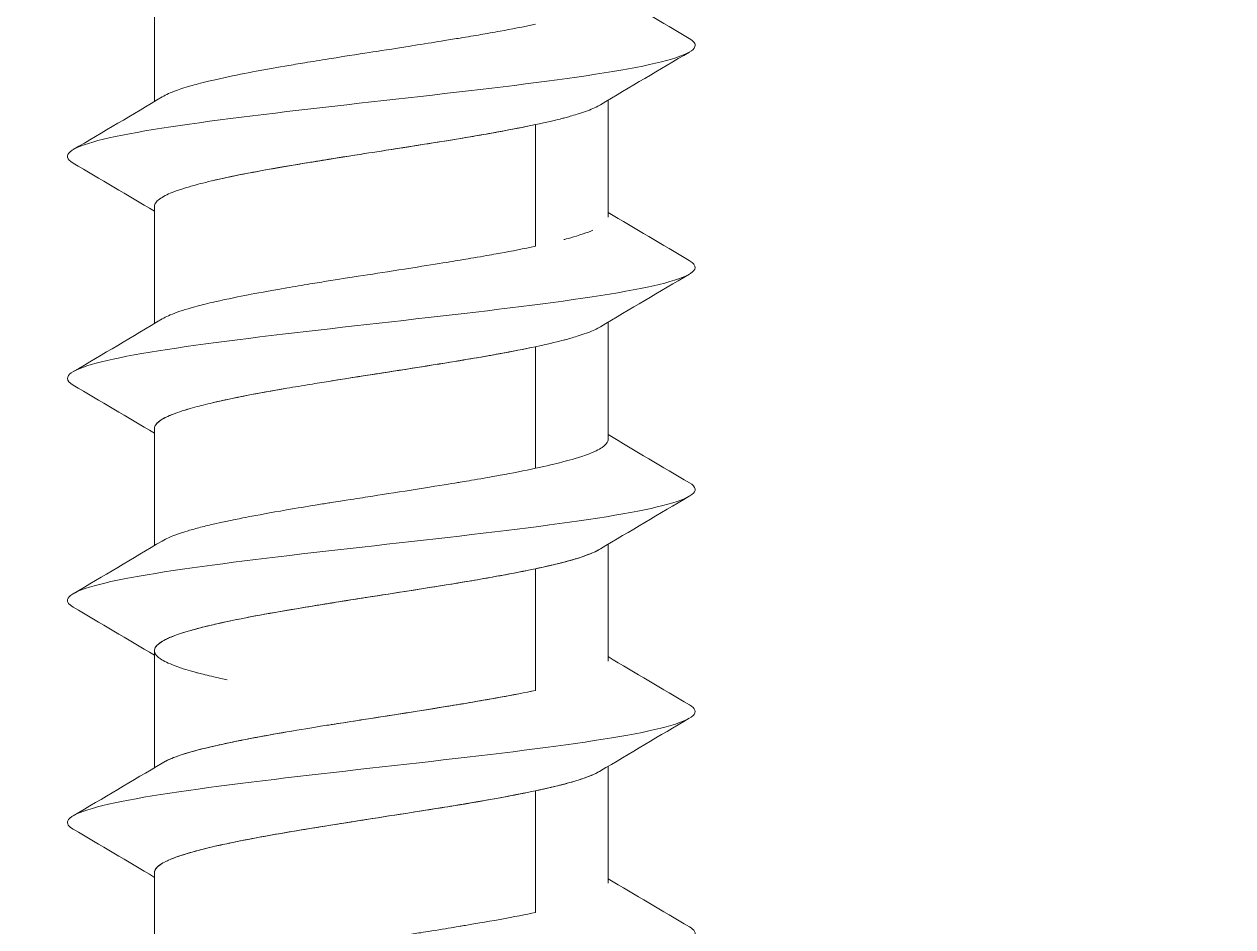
# Model space of a CAD drawing. Header units: inches. Extents: x 10 to 190, y 5 to 37.
# Drawn here: x 56.353 to 56.958, y 22.433 to 22.884 of the extents above; entities that cross this region are included whole.
import ezdxf

# ---------------------------------------------------------------- set-up
doc = ezdxf.new("R2010")
doc.units = ezdxf.units.IN
doc.header["$MEASUREMENT"] = 0

msp = doc.modelspace()

# ---------------------------------------------------------------- linework, layer by layer
at = {"color": 0, "linetype": 'Continuous', "lineweight": 0, "extrusion": (-1, 6.12323e-17, 0)}
for p, q in [((56.41841, 22.84582), (56.41841, 22.9043)), ((56.45473, 22.85805), (56.45473, 22.85805)), ((56.45473, 22.85805), (56.45473, 22.85805)), ((56.64541, 22.78803), (56.64541, 22.84651)), ((56.6091, 22.77348), (56.6091, 22.83428)), ((56.6091, 22.83428), (56.6091, 22.77348)), ((56.41841, 22.73482), (56.41841, 22.7933)), ((56.45473, 22.74705), (56.45473, 22.74705)), ((56.45473, 22.74705), (56.45473, 22.74705)), ((56.64541, 22.67703), (56.64541, 22.73551)), ((56.6091, 22.66247), (56.6091, 22.72328)), ((56.6091, 22.72328), (56.6091, 22.66247)), ((56.41841, 22.62382), (56.41841, 22.6823)), ((56.64541, 22.56603), (56.64541, 22.62451)), ((56.6091, 22.55147), (56.6091, 22.61228)), ((56.6091, 22.61228), (56.6091, 22.55147)), ((56.41841, 22.51283), (56.41841, 22.5713)), ((56.45473, 22.52506), (56.45473, 22.52506)), ((56.45473, 22.52506), (56.45473, 22.52506)), ((56.64541, 22.45503), (56.64541, 22.51351)), ((56.6091, 22.44047), (56.6091, 22.50129)), ((56.6091, 22.50129), (56.6091, 22.44047)), ((56.41841, 22.40107), (56.41841, 22.46031))]:
    msp.add_line(p, q, dxfattribs=at)
msp.add_circle((60.22425, 27.66838), 6.76088)
at = {"color": 0, "linetype": 'Continuous', "lineweight": 0}
for points in [[(56.64541, 22.90132), (56.65891, 22.89326), (56.67245, 22.88527), (56.686, 22.8773)], [(56.68604, 22.87055), (56.67118, 22.86181), (56.65634, 22.85304), (56.64154, 22.8442)], [(56.37782, 22.82179), (56.39268, 22.83053), (56.40752, 22.8393), (56.42231, 22.84815)], [(56.42231, 22.84815), (56.42231, 22.84815), (56.42231, 22.84815), (56.42231, 22.84815)], [(56.41841, 22.79101), (56.40491, 22.79907), (56.39136, 22.80707), (56.3778, 22.81505)], [(56.64541, 22.79032), (56.65892, 22.78226), (56.67246, 22.77426), (56.68601, 22.76629)], [(56.68603, 22.75955), (56.67117, 22.75081), (56.65633, 22.74204), (56.64153, 22.73319)], [(56.37781, 22.71079), (56.39267, 22.71953), (56.40751, 22.7283), (56.4223, 22.73714)], [(56.4223, 22.73714), (56.4223, 22.73714), (56.4223, 22.73714), (56.4223, 22.73714)], [(56.41841, 22.68001), (56.40491, 22.68807), (56.39137, 22.69607), (56.37781, 22.70405)], [(56.64541, 22.67932), (56.65892, 22.67126), (56.67247, 22.66326), (56.68603, 22.65529)], [(56.68601, 22.64854), (56.67116, 22.6398), (56.65632, 22.63104), (56.64152, 22.62219)], [(56.3778, 22.59979), (56.39266, 22.60853), (56.4075, 22.61729), (56.42229, 22.62614)], [(56.42229, 22.62614), (56.42229, 22.62614), (56.42229, 22.62614), (56.42229, 22.62614)], [(56.41841, 22.56901), (56.40491, 22.57707), (56.39137, 22.58507), (56.37782, 22.59304)], [(56.64541, 22.56833), (56.65893, 22.56026), (56.67247, 22.55226), (56.68604, 22.54429)], [(56.64541, 22.56603), (56.64541, 22.56603), (56.64541, 22.56603), (56.64541, 22.56603)], [(56.686, 22.53754), (56.67114, 22.5288), (56.6563, 22.52003), (56.64151, 22.51118)], [(56.37779, 22.48879), (56.39265, 22.49752), (56.40749, 22.50629), (56.42228, 22.51514)], [(56.41841, 22.45801), (56.40492, 22.46607), (56.39138, 22.47407), (56.37783, 22.48204)], [(56.64541, 22.45733), (56.65893, 22.44926), (56.67248, 22.44126), (56.68604, 22.43329)]]:
    msp.add_open_spline(points, degree=3, dxfattribs=at)
for points, knots in [([(56.42231, 22.84815), (56.42326, 22.84872), (56.42434, 22.84926), (56.42552, 22.84979), (56.42653, 22.85024), (56.42791, 22.85082), (56.42989, 22.85153), (56.43227, 22.85238), (56.4342, 22.85296), (56.43524, 22.85327), (56.43608, 22.85352), (56.43708, 22.85381), (56.43828, 22.85414), (56.4408, 22.85484), (56.44417, 22.8557), (56.44874, 22.85674), (56.45471, 22.8581), (56.46046, 22.85924), (56.46536, 22.86019), (56.46721, 22.86054), (56.47316, 22.86171), (56.4846, 22.86368), (56.48744, 22.86417), (56.49043, 22.86467), (56.4936, 22.8652), (56.49738, 22.86582), (56.5014, 22.86647), (56.50565, 22.86715), (56.51562, 22.86873), (56.52308, 22.86988), (56.52766, 22.87059), (56.53285, 22.8714), (56.54035, 22.87257), (56.54992, 22.87409), (56.55488, 22.87487), (56.55939, 22.8756), (56.56345, 22.87625), (56.56631, 22.87672), (56.56895, 22.87715), (56.57137, 22.87755), (56.57508, 22.87816), (56.57851, 22.87874), (56.58166, 22.87928), (56.58458, 22.87978), (56.58786, 22.88036), (56.59143, 22.88101), (56.59684, 22.88199), (56.60289, 22.88315), (56.6091, 22.88448)], [0.3443405, 0.3443405, 0.3443405, 0.3443405, 0.375, 0.375, 0.375, 0.40625, 0.40625, 0.40625, 0.4375, 0.4375, 0.4375, 0.4575375, 0.4575375, 0.4575375, 0.5, 0.5, 0.5, 0.5625, 0.5625, 0.5625, 0.625, 0.625, 0.625, 0.6534866, 0.6534866, 0.6534866, 0.6875, 0.6875, 0.6875, 0.75, 0.75, 0.75, 0.8125, 0.8125, 0.8125, 0.8491694, 0.8491694, 0.8491694, 0.875, 0.875, 0.875, 0.90625, 0.90625, 0.90625, 0.9375, 0.9375, 0.9375, 1, 1, 1, 1]), ([(56.3778, 22.81505), (56.37614, 22.81602), (56.37518, 22.817), (56.37414, 22.82166), (56.38388, 22.82534), (56.4209, 22.83271), (56.44809, 22.8364), (56.50975, 22.84377), (56.54407, 22.84746), (56.607, 22.85483), (56.63545, 22.85851), (56.67579, 22.86588), (56.68758, 22.86957), (56.68925, 22.8746), (56.68829, 22.87595), (56.686, 22.8773)], [0.25851394, 0.25851394, 0.25851394, 0.25851394, 0.25950767, 0.25950767, 0.26326651, 0.26326651, 0.26702535, 0.26702535, 0.2707842, 0.2707842, 0.27454304, 0.27454304, 0.27830189, 0.27830189, 0.2796758, 0.2796758, 0.2796758, 0.2796758]), ([(56.686, 22.8773), (56.68829, 22.87595), (56.68925, 22.8746), (56.68758, 22.86957), (56.67579, 22.86588), (56.63545, 22.85851), (56.607, 22.85483), (56.54407, 22.84746), (56.50975, 22.84377), (56.44809, 22.8364), (56.4209, 22.83271), (56.38388, 22.82534), (56.37414, 22.82166), (56.37518, 22.817), (56.37614, 22.81602), (56.3778, 22.81505)], [-0.2796758, -0.2796758, -0.2796758, -0.2796758, -0.27830189, -0.27830189, -0.27454304, -0.27454304, -0.2707842, -0.2707842, -0.26702535, -0.26702535, -0.26326651, -0.26326651, -0.25950767, -0.25950767, -0.25851394, -0.25851394, -0.25851394, -0.25851394]), ([(56.64154, 22.8442), (56.63983, 22.84317), (56.63763, 22.84218), (56.63507, 22.84122), (56.63397, 22.84081), (56.63235, 22.84023), (56.62993, 22.83948), (56.62737, 22.83868), (56.62522, 22.8381), (56.62381, 22.83772), (56.62314, 22.83754), (56.62232, 22.83733), (56.62134, 22.83708), (56.61865, 22.8364), (56.61475, 22.83547), (56.6091, 22.83428)], [0.8210069, 0.8210069, 0.8210069, 0.8210069, 0.875, 0.875, 0.875, 0.90625, 0.90625, 0.90625, 0.9375, 0.9375, 0.9375, 0.954172, 0.954172, 0.954172, 1, 1, 1, 1]), ([(56.6091, 22.83428), (56.60287, 22.83296), (56.59678, 22.83181), (56.59134, 22.83081), (56.58861, 22.83031), (56.58539, 22.82973), (56.58162, 22.82908), (56.57826, 22.82849), (56.57484, 22.82791), (56.57138, 22.82733), (56.56906, 22.82694), (56.56642, 22.82651), (56.56345, 22.82603), (56.5595, 22.82539), (56.55497, 22.82467), (56.54984, 22.82386), (56.54031, 22.82237), (56.53282, 22.82122), (56.5276, 22.82041), (56.52305, 22.8197), (56.51559, 22.81854), (56.50561, 22.81693), (56.50138, 22.81625), (56.49738, 22.8156), (56.4936, 22.81497), (56.49041, 22.81444), (56.48739, 22.81394), (56.48452, 22.81345), (56.47321, 22.81152), (56.46728, 22.81038), (56.46537, 22.81001), (56.46046, 22.80907), (56.45468, 22.80791), (56.44867, 22.80652), (56.44415, 22.80548), (56.44079, 22.80461), (56.43828, 22.80391), (56.43709, 22.80359), (56.43609, 22.8033), (56.43524, 22.80305), (56.43421, 22.80274), (56.43226, 22.80216), (56.42986, 22.80132), (56.42788, 22.80062), (56.4265, 22.80005), (56.42549, 22.7996), (56.4231, 22.79853), (56.4211, 22.79737), (56.41984, 22.79612), (56.41856, 22.79485), (56.41837, 22.79391), (56.41841, 22.7933)], [0, 0, 0, 0, 0.0625, 0.0625, 0.0625, 0.09375, 0.09375, 0.09375, 0.125, 0.125, 0.125, 0.1518353, 0.1518353, 0.1518353, 0.1875, 0.1875, 0.1875, 0.25, 0.25, 0.25, 0.3125, 0.3125, 0.3125, 0.3463783, 0.3463783, 0.3463783, 0.375, 0.375, 0.375, 0.4375, 0.4375, 0.4375, 0.5, 0.5, 0.5, 0.542455, 0.542455, 0.542455, 0.5625, 0.5625, 0.5625, 0.59375, 0.59375, 0.59375, 0.625, 0.625, 0.625, 0.6875, 0.6875, 0.6875, 0.7291232, 0.7291232, 0.7291232, 0.7291232]), ([(56.6091, 22.83428), (56.60124, 22.83262), (56.58906, 22.83031), (56.5734, 22.82767), (56.56557, 22.82635), (56.55837, 22.8252), (56.5492, 22.82376), (56.54003, 22.82233), (56.53255, 22.82118), (56.52765, 22.82041), (56.52275, 22.81965), (56.51532, 22.81849), (56.50658, 22.81709), (56.49783, 22.81568), (56.49076, 22.81452), (56.48305, 22.8132), (56.46794, 22.81061), (56.45638, 22.80834), (56.44727, 22.8062)], [0, 0, 0, 0, 0.125, 0.125, 0.125, 0.1875, 0.1875, 0.1875, 0.25, 0.25, 0.25, 0.3125, 0.3125, 0.3125, 0.375, 0.375, 0.375, 0.497558, 0.497558, 0.497558, 0.497558]), ([(56.62318, 22.77679), (56.62319, 22.77679), (56.6232, 22.77679), (56.62321, 22.77679), (56.62394, 22.77698), (56.62845, 22.77813), (56.63294, 22.77966), (56.63481, 22.78029), (56.63639, 22.78089), (56.63771, 22.78146)], [0.06155038, 0.06155038, 0.06155038, 0.06155038, 0.0625, 0.0625, 0.0625, 0.125, 0.125, 0.125, 0.15096023, 0.15096023, 0.15096023, 0.15096023]), ([(56.4223, 22.73714), (56.42327, 22.73773), (56.42436, 22.73827), (56.42548, 22.73877), (56.4266, 22.73928), (56.42802, 22.73986), (56.42988, 22.74052), (56.43152, 22.74111), (56.43331, 22.74169), (56.43525, 22.74227), (56.43655, 22.74266), (56.43807, 22.74309), (56.43988, 22.74358), (56.44227, 22.74421), (56.44516, 22.74493), (56.44868, 22.74573), (56.45526, 22.74722), (56.46114, 22.74838), (56.46535, 22.74919), (56.46906, 22.7499), (56.47523, 22.75106), (56.48459, 22.75267), (56.48854, 22.75336), (56.49243, 22.75401), (56.49623, 22.75463), (56.49942, 22.75515), (56.50255, 22.75566), (56.50558, 22.75614), (56.51784, 22.75809), (56.5254, 22.75924), (56.52769, 22.7596), (56.53372, 22.76054), (56.54117, 22.76169), (56.54983, 22.76307), (56.55644, 22.76412), (56.56185, 22.76499), (56.56612, 22.76569), (56.56813, 22.76602), (56.56989, 22.76631), (56.5714, 22.76656), (56.57326, 22.76686), (56.57673, 22.76744), (56.5816, 22.76827), (56.58568, 22.76898), (56.58891, 22.76955), (56.59137, 22.77), (56.59724, 22.77107), (56.60325, 22.77223), (56.6091, 22.77348)], [0.3433021, 0.3433021, 0.3433021, 0.3433021, 0.375, 0.375, 0.375, 0.40625, 0.40625, 0.40625, 0.4375, 0.4375, 0.4375, 0.4643785, 0.4643785, 0.4643785, 0.5, 0.5, 0.5, 0.5625, 0.5625, 0.5625, 0.625, 0.625, 0.625, 0.6589784, 0.6589784, 0.6589784, 0.6875, 0.6875, 0.6875, 0.75, 0.75, 0.75, 0.8125, 0.8125, 0.8125, 0.8549372, 0.8549372, 0.8549372, 0.875, 0.875, 0.875, 0.90625, 0.90625, 0.90625, 0.9375, 0.9375, 0.9375, 1, 1, 1, 1]), ([(56.37781, 22.70405), (56.3759, 22.70517), (56.37492, 22.70629), (56.37489, 22.71109), (56.38544, 22.71478), (56.42378, 22.72215), (56.45147, 22.72583), (56.51365, 22.7332), (56.54799, 22.73689), (56.61045, 22.74426), (56.63842, 22.74795), (56.67748, 22.75532), (56.68848, 22.759), (56.68904, 22.76389), (56.68806, 22.76509), (56.68601, 22.76629)], [0.2207772, 0.2207772, 0.2207772, 0.2207772, 0.22191922, 0.22191922, 0.22567807, 0.22567807, 0.22943691, 0.22943691, 0.23319575, 0.23319575, 0.2369546, 0.2369546, 0.24071344, 0.24071344, 0.2419384, 0.2419384, 0.2419384, 0.2419384]), ([(56.68601, 22.76629), (56.68806, 22.76509), (56.68904, 22.76389), (56.68848, 22.759), (56.67748, 22.75532), (56.63842, 22.74795), (56.61045, 22.74426), (56.54799, 22.73689), (56.51365, 22.7332), (56.45147, 22.72583), (56.42378, 22.72215), (56.38544, 22.71478), (56.37489, 22.71109), (56.37492, 22.70629), (56.3759, 22.70517), (56.37781, 22.70405)], [-0.2419384, -0.2419384, -0.2419384, -0.2419384, -0.24071344, -0.24071344, -0.2369546, -0.2369546, -0.23319575, -0.23319575, -0.22943691, -0.22943691, -0.22567807, -0.22567807, -0.22191922, -0.22191922, -0.2207772, -0.2207772, -0.2207772, -0.2207772]), ([(56.64153, 22.73319), (56.63991, 22.73222), (56.63776, 22.73123), (56.63508, 22.73023), (56.63455, 22.73003), (56.63304, 22.72944), (56.62994, 22.72848), (56.62761, 22.72775), (56.62551, 22.72717), (56.62388, 22.72674), (56.62366, 22.72668), (56.62338, 22.72661), (56.62303, 22.72652), (56.62097, 22.72598), (56.61679, 22.7249), (56.6091, 22.72328)], [0.821688, 0.821688, 0.821688, 0.821688, 0.875, 0.875, 0.875, 0.90625, 0.90625, 0.90625, 0.9375, 0.9375, 0.9375, 0.9465102, 0.9465102, 0.9465102, 1, 1, 1, 1]), ([(56.6091, 22.72328), (56.60327, 22.72205), (56.59728, 22.7209), (56.59144, 22.71983), (56.58896, 22.71938), (56.58573, 22.71879), (56.58164, 22.71808), (56.57673, 22.71722), (56.57324, 22.71664), (56.57139, 22.71633), (56.56988, 22.71608), (56.56812, 22.71579), (56.56612, 22.71546), (56.56187, 22.71477), (56.55649, 22.71391), (56.54992, 22.71288), (56.54121, 22.71152), (56.53373, 22.71036), (56.52768, 22.70942), (56.52535, 22.70906), (56.51782, 22.70789), (56.50563, 22.70593), (56.50257, 22.70544), (56.49944, 22.70493), (56.49623, 22.7044), (56.49244, 22.70378), (56.48856, 22.70314), (56.48462, 22.70247), (56.47523, 22.70087), (56.46905, 22.69972), (56.46535, 22.69901), (56.46114, 22.6982), (56.45528, 22.69704), (56.44875, 22.69554), (56.44529, 22.69474), (56.44237, 22.69401), (56.43988, 22.69335), (56.43813, 22.69288), (56.4366, 22.69245), (56.43525, 22.69205), (56.43319, 22.69144), (56.43143, 22.69087), (56.4299, 22.69034), (56.42847, 22.68983), (56.42697, 22.68926), (56.42551, 22.68861), (56.42329, 22.68762), (56.42119, 22.68646), (56.41985, 22.68513), (56.41863, 22.68393), (56.41841, 22.68299), (56.41841, 22.6823)], [0, 0, 0, 0, 0.0625, 0.0625, 0.0625, 0.09375, 0.09375, 0.09375, 0.125, 0.125, 0.125, 0.1450576, 0.1450576, 0.1450576, 0.1875, 0.1875, 0.1875, 0.25, 0.25, 0.25, 0.3125, 0.3125, 0.3125, 0.3411117, 0.3411117, 0.3411117, 0.375, 0.375, 0.375, 0.4375, 0.4375, 0.4375, 0.5, 0.5, 0.5, 0.5367286, 0.5367286, 0.5367286, 0.5625, 0.5625, 0.5625, 0.59375, 0.59375, 0.59375, 0.625, 0.625, 0.625, 0.6875, 0.6875, 0.6875, 0.7328947, 0.7328947, 0.7328947, 0.7328947]), ([(56.6091, 22.72328), (56.60315, 22.72203), (56.59715, 22.72088), (56.59112, 22.71977), (56.58509, 22.71867), (56.57834, 22.7175), (56.57311, 22.71662), (56.56789, 22.71574), (56.56083, 22.71459), (56.55092, 22.71304), (56.54102, 22.71148), (56.53352, 22.71033), (56.52916, 22.70965), (56.52479, 22.70897), (56.51732, 22.7078), (56.50814, 22.70633), (56.50776, 22.70627), (56.50738, 22.70621), (56.50701, 22.70615)], [0, 0, 0, 0, 0.0625, 0.0625, 0.0625, 0.125, 0.125, 0.125, 0.1875, 0.1875, 0.1875, 0.25, 0.25, 0.25, 0.3125, 0.3125, 0.3125, 0.3150861, 0.3150861, 0.3150861, 0.3150861]), ([(56.48469, 22.70248), (56.48465, 22.70247), (56.48462, 22.70247), (56.48458, 22.70246), (56.47001, 22.69998), (56.45797, 22.69768), (56.44805, 22.69538)], [0.3747084, 0.3747084, 0.3747084, 0.3747084, 0.375, 0.375, 0.375, 0.4994209, 0.4994209, 0.4994209, 0.4994209]), ([(56.43507, 22.692), (56.43503, 22.69199), (56.43499, 22.69198), (56.43495, 22.69196), (56.43139, 22.6909), (56.42817, 22.68976), (56.42596, 22.6888), (56.42375, 22.68785), (56.4214, 22.68669), (56.41979, 22.68508), (56.41868, 22.68396), (56.41838, 22.68305), (56.41841, 22.6823)], [0.5617735, 0.5617735, 0.5617735, 0.5617735, 0.5625, 0.5625, 0.5625, 0.625, 0.625, 0.625, 0.6875, 0.6875, 0.6875, 0.7308377, 0.7308377, 0.7308377, 0.7308377]), ([(56.6091, 22.66247), (56.61453, 22.66363), (56.61935, 22.66479), (56.62215, 22.66552), (56.62495, 22.66624), (56.62938, 22.66739), (56.63401, 22.66903), (56.63864, 22.67067), (56.64078, 22.67182), (56.6424, 22.67293), (56.64402, 22.67403), (56.64495, 22.6752), (56.64525, 22.67608), (56.64535, 22.67636), (56.64542, 22.67668), (56.64541, 22.67703)], [0, 0, 0, 0, 0.0625, 0.0625, 0.0625, 0.125, 0.125, 0.125, 0.1875, 0.1875, 0.1875, 0.25, 0.25, 0.25, 0.2704448, 0.2704448, 0.2704448, 0.2704448]), ([(56.42229, 22.62614), (56.42333, 22.62676), (56.42445, 22.62731), (56.42551, 22.62778), (56.42679, 22.62836), (56.4294, 22.62952), (56.43523, 22.63126), (56.43718, 22.63185), (56.43929, 22.63243), (56.44154, 22.63301), (56.44378, 22.63359), (56.44617, 22.63416), (56.4487, 22.63474), (56.4563, 22.63647), (56.46239, 22.63762), (56.46538, 22.63819), (56.46997, 22.63907), (56.47623, 22.64023), (56.48454, 22.64166), (56.48984, 22.64258), (56.49467, 22.64338), (56.49889, 22.64407), (56.50135, 22.64447), (56.5036, 22.64483), (56.50563, 22.64515), (56.50682, 22.64534), (56.51041, 22.64591), (56.51654, 22.64687), (56.52084, 22.64754), (56.52454, 22.64811), (56.52761, 22.64859), (56.53426, 22.64962), (56.54173, 22.65078), (56.54986, 22.65207), (56.55867, 22.65347), (56.56489, 22.65449), (56.56876, 22.65512), (56.56979, 22.65529), (56.57065, 22.65543), (56.57135, 22.65555), (56.57382, 22.65596), (56.57729, 22.65654), (56.58163, 22.65728), (56.58633, 22.65809), (56.58951, 22.65866), (56.59136, 22.659), (56.59761, 22.66013), (56.60357, 22.66129), (56.6091, 22.66247)], [0.3416968, 0.3416968, 0.3416968, 0.3416968, 0.375, 0.375, 0.375, 0.4375, 0.4375, 0.4375, 0.4687768, 0.4687768, 0.4687768, 0.5, 0.5, 0.5, 0.5625, 0.5625, 0.5625, 0.625, 0.625, 0.625, 0.664489, 0.664489, 0.664489, 0.6875, 0.6875, 0.6875, 0.71875, 0.71875, 0.71875, 0.75, 0.75, 0.75, 0.8125, 0.8125, 0.8125, 0.8618717, 0.8618717, 0.8618717, 0.875, 0.875, 0.875, 0.90625, 0.90625, 0.90625, 0.9375, 0.9375, 0.9375, 1, 1, 1, 1]), ([(56.37782, 22.59304), (56.37567, 22.59431), (56.37469, 22.59557), (56.37574, 22.60052), (56.38709, 22.60421), (56.42671, 22.61158), (56.4549, 22.61527), (56.51757, 22.62264), (56.5519, 22.62632), (56.61386, 22.63369), (56.64133, 22.63738), (56.67909, 22.64475), (56.68928, 22.64844), (56.6888, 22.65318), (56.68782, 22.65423), (56.68603, 22.65529)], [0.18304002, 0.18304002, 0.18304002, 0.18304002, 0.18433078, 0.18433078, 0.18808962, 0.18808962, 0.19184847, 0.19184847, 0.19560731, 0.19560731, 0.19936616, 0.19936616, 0.203125, 0.203125, 0.2042014, 0.2042014, 0.2042014, 0.2042014]), ([(56.68603, 22.65529), (56.68782, 22.65423), (56.6888, 22.65318), (56.68928, 22.64844), (56.67909, 22.64475), (56.64133, 22.63738), (56.61386, 22.63369), (56.5519, 22.62632), (56.51757, 22.62264), (56.4549, 22.61527), (56.42671, 22.61158), (56.38709, 22.60421), (56.37574, 22.60052), (56.37469, 22.59557), (56.37567, 22.59431), (56.37782, 22.59304)], [-0.2042014, -0.2042014, -0.2042014, -0.2042014, -0.203125, -0.203125, -0.19936616, -0.19936616, -0.19560731, -0.19560731, -0.19184847, -0.19184847, -0.18808962, -0.18808962, -0.18433078, -0.18433078, -0.18304002, -0.18304002, -0.18304002, -0.18304002]), ([(56.64152, 22.62219), (56.64018, 22.62135), (56.63817, 22.62035), (56.63447, 22.619), (56.62971, 22.61726), (56.6252, 22.61609), (56.6245, 22.61591), (56.6238, 22.61572), (56.61992, 22.61457), (56.6091, 22.61228)], [0.826369, 0.826369, 0.826369, 0.826369, 0.875, 0.875, 0.875, 0.9375, 0.9375, 0.9375, 1, 1, 1, 1]), ([(56.64152, 22.62219), (56.63998, 22.62126), (56.63787, 22.62027), (56.63506, 22.61922), (56.63069, 22.61757), (56.62664, 22.61649), (56.62466, 22.61595), (56.62434, 22.61586), (56.62407, 22.61579), (56.62385, 22.61573), (56.62221, 22.6153), (56.61995, 22.61472), (56.61686, 22.614), (56.61281, 22.61306), (56.61005, 22.61249), (56.6091, 22.61228)], [0.8222952, 0.8222952, 0.8222952, 0.8222952, 0.875, 0.875, 0.875, 0.9286913, 0.9286913, 0.9286913, 0.9375, 0.9375, 0.9375, 0.96875, 0.96875, 0.96875, 1, 1, 1, 1]), ([(56.6091, 22.61228), (56.60357, 22.61112), (56.5976, 22.60996), (56.59135, 22.60881), (56.5895, 22.60847), (56.58632, 22.60789), (56.5816, 22.60707), (56.5773, 22.60632), (56.57385, 22.60574), (56.5714, 22.60533), (56.57069, 22.60521), (56.56981, 22.60507), (56.56876, 22.60489), (56.56488, 22.60426), (56.55863, 22.60325), (56.54982, 22.60187), (56.54173, 22.6006), (56.53429, 22.59945), (56.52767, 22.59842), (56.52458, 22.59793), (56.52085, 22.59735), (56.51651, 22.59666), (56.5104, 22.5957), (56.5068, 22.59512), (56.50558, 22.59492), (56.50357, 22.5946), (56.50133, 22.59424), (56.49889, 22.59384), (56.49468, 22.59315), (56.48985, 22.59236), (56.48455, 22.59146), (56.47622, 22.59004), (56.46995, 22.58889), (56.46536, 22.58801), (56.46239, 22.58744), (56.4563, 22.58627), (56.44866, 22.58451), (56.44615, 22.58393), (56.44377, 22.58336), (56.44154, 22.58278), (56.43929, 22.5822), (56.43719, 22.58163), (56.43525, 22.58105), (56.42938, 22.57932), (56.42676, 22.57817), (56.42548, 22.57759), (56.42351, 22.57671), (56.42129, 22.57556), (56.41984, 22.57412), (56.41892, 22.57321), (56.41855, 22.57241), (56.41844, 22.57172), (56.41838, 22.57132), (56.41842, 22.57096), (56.4185, 22.57064), (56.41854, 22.57045), (56.41862, 22.56988), (56.41946, 22.56892), (56.42005, 22.56825), (56.4208, 22.56767), (56.42152, 22.56719), (56.42305, 22.56616), (56.42534, 22.565), (56.42876, 22.56372), (56.43246, 22.56233), (56.43603, 22.56131), (56.43837, 22.56067), (56.43901, 22.56049), (56.43956, 22.56034), (56.44001, 22.56022), (56.44154, 22.55982), (56.44378, 22.55925), (56.44696, 22.5585), (56.45043, 22.5577), (56.45312, 22.55712), (56.45473, 22.55679)], [0, 0, 0, 0, 0.0625, 0.0625, 0.0625, 0.09375, 0.09375, 0.09375, 0.125, 0.125, 0.125, 0.138317, 0.138317, 0.138317, 0.1875, 0.1875, 0.1875, 0.25, 0.25, 0.25, 0.28125, 0.28125, 0.28125, 0.3125, 0.3125, 0.3125, 0.335438, 0.335438, 0.335438, 0.375, 0.375, 0.375, 0.4375, 0.4375, 0.4375, 0.5, 0.5, 0.5, 0.531205, 0.531205, 0.531205, 0.5625, 0.5625, 0.5625, 0.625, 0.625, 0.625, 0.6875, 0.6875, 0.6875, 0.726953, 0.726953, 0.726953, 0.75, 0.75, 0.75, 0.78125, 0.78125, 0.78125, 0.8125, 0.8125, 0.8125, 0.875, 0.875, 0.875, 0.924056, 0.924056, 0.924056, 0.9375, 0.9375, 0.9375, 0.96875, 0.96875, 0.96875, 1, 1, 1, 1]), ([(56.6091, 22.61228), (56.59822, 22.60999), (56.58517, 22.60767), (56.5748, 22.6059), (56.56961, 22.60502), (56.56256, 22.60387), (56.55208, 22.60222), (56.54159, 22.60057), (56.53412, 22.59942), (56.52717, 22.59834), (56.52023, 22.59725), (56.51284, 22.59609), (56.50709, 22.59516), (56.50134, 22.59424), (56.49418, 22.59308), (56.48682, 22.59184), (56.47209, 22.58936), (56.45971, 22.58705), (56.44899, 22.58459), (56.44364, 22.58336), (56.43902, 22.58221), (56.43416, 22.58073), (56.42931, 22.57925), (56.42656, 22.5781), (56.42503, 22.57739), (56.4235, 22.57668), (56.42125, 22.57552), (56.41982, 22.5741), (56.41876, 22.57304), (56.4184, 22.57212), (56.41841, 22.5713)], [0, 0, 0, 0, 0.125, 0.125, 0.125, 0.1875, 0.1875, 0.1875, 0.25, 0.25, 0.25, 0.3125, 0.3125, 0.3125, 0.375, 0.375, 0.375, 0.5, 0.5, 0.5, 0.5625, 0.5625, 0.5625, 0.625, 0.625, 0.625, 0.6875, 0.6875, 0.6875, 0.7341287, 0.7341287, 0.7341287, 0.7341287]), ([(56.42228, 22.51514), (56.42341, 22.51583), (56.42459, 22.51638), (56.4255, 22.51678), (56.42731, 22.51759), (56.43019, 22.51875), (56.43525, 22.52027), (56.43789, 22.52106), (56.4406, 22.52178), (56.44325, 22.52244), (56.44512, 22.52291), (56.44696, 22.52334), (56.44873, 22.52375), (56.4514, 22.52435), (56.45408, 22.52493), (56.4567, 22.52547), (56.45912, 22.52597), (56.46198, 22.52654), (56.46535, 22.52719), (56.47052, 22.52818), (56.47688, 22.52934), (56.48462, 22.53067), (56.49159, 22.53188), (56.49734, 22.53282), (56.50156, 22.5335), (56.50312, 22.53375), (56.50446, 22.53397), (56.5056, 22.53415), (56.50791, 22.53452), (56.51157, 22.53509), (56.51661, 22.53588), (56.52135, 22.53662), (56.52506, 22.53719), (56.5277, 22.5376), (56.53479, 22.5387), (56.54224, 22.53986), (56.54989, 22.54107), (56.56314, 22.54317), (56.57005, 22.54434), (56.57138, 22.54456), (56.57215, 22.54468), (56.57467, 22.5451), (56.579, 22.54583), (56.58225, 22.54639), (56.58647, 22.54711), (56.59144, 22.54802), (56.59801, 22.54921), (56.6039, 22.55036), (56.6091, 22.55147)], [0.3393971, 0.3393971, 0.3393971, 0.3393971, 0.375, 0.375, 0.375, 0.4375, 0.4375, 0.4375, 0.47412, 0.47412, 0.47412, 0.5, 0.5, 0.5, 0.53125, 0.53125, 0.53125, 0.5625, 0.5625, 0.5625, 0.625, 0.625, 0.625, 0.6706974, 0.6706974, 0.6706974, 0.6875, 0.6875, 0.6875, 0.71875, 0.71875, 0.71875, 0.75, 0.75, 0.75, 0.8125, 0.8125, 0.8125, 0.8748086, 0.8748086, 0.8748086, 0.9106309, 0.9106309, 0.9106309, 0.9375, 0.9375, 0.9375, 1, 1, 1, 1]), ([(56.50647, 22.53429), (56.5067, 22.53432), (56.50693, 22.53436), (56.50716, 22.5344), (56.51286, 22.5353), (56.52026, 22.53645), (56.52661, 22.53743), (56.53295, 22.53842), (56.54046, 22.53957), (56.55206, 22.54142), (56.56366, 22.54326), (56.57059, 22.54443), (56.57186, 22.54463), (56.57312, 22.54484), (56.58019, 22.546), (56.58922, 22.54762), (56.59826, 22.54924), (56.60402, 22.55039), (56.6091, 22.55147)], [0.6850074, 0.6850074, 0.6850074, 0.6850074, 0.6875, 0.6875, 0.6875, 0.75, 0.75, 0.75, 0.8125, 0.8125, 0.8125, 0.875, 0.875, 0.875, 0.9375, 0.9375, 0.9375, 1, 1, 1, 1]), ([(56.37783, 22.48204), (56.37543, 22.48345), (56.37449, 22.48486), (56.37668, 22.48996), (56.38882, 22.49364), (56.42972, 22.50101), (56.45837, 22.5047), (56.52149, 22.51207), (56.5558, 22.51576), (56.61722, 22.52313), (56.64418, 22.52681), (56.68061, 22.53418), (56.68999, 22.53787), (56.68852, 22.54247), (56.68758, 22.54338), (56.68604, 22.54429)], [0.14530247, 0.14530247, 0.14530247, 0.14530247, 0.14674233, 0.14674233, 0.15050118, 0.15050118, 0.15426002, 0.15426002, 0.15801887, 0.15801887, 0.16177771, 0.16177771, 0.16553656, 0.16553656, 0.16646489, 0.16646489, 0.16646489, 0.16646489]), ([(56.68604, 22.54429), (56.68758, 22.54338), (56.68852, 22.54247), (56.68999, 22.53787), (56.68061, 22.53418), (56.64418, 22.52681), (56.61722, 22.52313), (56.5558, 22.51576), (56.52149, 22.51207), (56.45837, 22.5047), (56.42972, 22.50101), (56.38882, 22.49364), (56.37668, 22.48996), (56.37449, 22.48486), (56.37543, 22.48345), (56.37783, 22.48204)], [-0.16646489, -0.16646489, -0.16646489, -0.16646489, -0.16553656, -0.16553656, -0.16177771, -0.16177771, -0.15801887, -0.15801887, -0.15426002, -0.15426002, -0.15050118, -0.15050118, -0.14674233, -0.14674233, -0.14530247, -0.14530247, -0.14530247, -0.14530247]), ([(56.42228, 22.51514), (56.42345, 22.51584), (56.4247, 22.51643), (56.42571, 22.51687), (56.42742, 22.51763), (56.43034, 22.51879), (56.43503, 22.5202), (56.43972, 22.52161), (56.44432, 22.52277), (56.45049, 22.52414), (56.46242, 22.52679), (56.47501, 22.52904), (56.48697, 22.53108)], [0.3379392, 0.3379392, 0.3379392, 0.3379392, 0.375, 0.375, 0.375, 0.4375, 0.4375, 0.4375, 0.5, 0.5, 0.5, 0.6208762, 0.6208762, 0.6208762, 0.6208762]), ([(56.6419, 22.51142), (56.63978, 22.51005), (56.63677, 22.50879), (56.63336, 22.5076), (56.63037, 22.50655), (56.62638, 22.50539), (56.6229, 22.50448), (56.61941, 22.50358), (56.61454, 22.50243), (56.6091, 22.50129)], [0.8039518, 0.8039518, 0.8039518, 0.8039518, 0.875, 0.875, 0.875, 0.9375, 0.9375, 0.9375, 1, 1, 1, 1]), ([(56.64151, 22.51118), (56.64006, 22.51031), (56.63802, 22.50933), (56.63508, 22.50822), (56.63187, 22.50701), (56.62869, 22.50607), (56.62624, 22.50538), (56.62534, 22.50513), (56.62453, 22.50491), (56.62384, 22.50473), (56.62245, 22.50436), (56.62023, 22.50379), (56.6169, 22.50301), (56.61371, 22.50227), (56.61103, 22.50169), (56.6091, 22.50129)], [0.8228833, 0.8228833, 0.8228833, 0.8228833, 0.875, 0.875, 0.875, 0.9206056, 0.9206056, 0.9206056, 0.9375, 0.9375, 0.9375, 0.96875, 0.96875, 0.96875, 1, 1, 1, 1]), ([(56.6091, 22.50129), (56.60378, 22.50016), (56.59799, 22.49901), (56.58862, 22.49731), (56.57925, 22.49562), (56.57215, 22.49445), (56.57087, 22.49424), (56.56959, 22.49403), (56.56262, 22.49288), (56.55236, 22.49127), (56.5421, 22.48966), (56.53459, 22.4885), (56.52741, 22.48737), (56.52023, 22.48625), (56.51288, 22.48509), (56.50772, 22.48426), (56.50255, 22.48343), (56.49537, 22.48228), (56.48845, 22.48112), (56.47462, 22.47881), (56.46186, 22.47649), (56.4502, 22.47386), (56.44437, 22.47254), (56.43971, 22.47139), (56.4349, 22.46996), (56.4301, 22.46852), (56.42723, 22.46738), (56.42552, 22.46661), (56.42381, 22.46585), (56.42151, 22.46469), (56.42001, 22.46328), (56.41886, 22.4622), (56.41837, 22.46127), (56.41841, 22.46031)], [0, 0, 0, 0, 0.0625, 0.0625, 0.0625, 0.125, 0.125, 0.125, 0.1875, 0.1875, 0.1875, 0.25, 0.25, 0.25, 0.3125, 0.3125, 0.3125, 0.375, 0.375, 0.375, 0.5, 0.5, 0.5, 0.5625, 0.5625, 0.5625, 0.625, 0.625, 0.625, 0.6875, 0.6875, 0.6875, 0.7352373, 0.7352373, 0.7352373, 0.7352373]), ([(56.6091, 22.50129), (56.60389, 22.50019), (56.59799, 22.49903), (56.59139, 22.49782), (56.57997, 22.49572), (56.57274, 22.49455), (56.57138, 22.49433), (56.5706, 22.4942), (56.56813, 22.49379), (56.56358, 22.49305), (56.56016, 22.4925), (56.55562, 22.49178), (56.5499, 22.49088), (56.54222, 22.48968), (56.53475, 22.48852), (56.52763, 22.48741), (56.52501, 22.487), (56.52131, 22.48642), (56.51658, 22.48567), (56.51158, 22.48488), (56.50796, 22.4843), (56.50565, 22.48393), (56.5045, 22.48374), (56.50314, 22.48353), (56.50156, 22.48327), (56.49733, 22.48259), (56.49155, 22.48165), (56.48457, 22.48047), (56.47686, 22.47915), (56.47052, 22.478), (56.46537, 22.47701), (56.46276, 22.47651), (56.45982, 22.47593), (56.45666, 22.47526), (56.45387, 22.47468), (56.45122, 22.4741), (56.44872, 22.47352), (56.44703, 22.47313), (56.44519, 22.4727), (56.44325, 22.47221), (56.44068, 22.47158), (56.43795, 22.47086), (56.43524, 22.47005), (56.43019, 22.46857), (56.42732, 22.46742), (56.42552, 22.46661), (56.42392, 22.4659), (56.42147, 22.46473), (56.41984, 22.46312), (56.41915, 22.46243), (56.41874, 22.46178), (56.41855, 22.46116), (56.41845, 22.46087), (56.41841, 22.46058), (56.41841, 22.46031)], [0, 0, 0, 0, 0.0625, 0.0625, 0.0625, 0.1245645, 0.1245645, 0.1245645, 0.1605407, 0.1605407, 0.1605407, 0.1875, 0.1875, 0.1875, 0.25, 0.25, 0.25, 0.28125, 0.28125, 0.28125, 0.3125, 0.3125, 0.3125, 0.3294389, 0.3294389, 0.3294389, 0.375, 0.375, 0.375, 0.4375, 0.4375, 0.4375, 0.46875, 0.46875, 0.46875, 0.5, 0.5, 0.5, 0.526891, 0.526891, 0.526891, 0.5625, 0.5625, 0.5625, 0.625, 0.625, 0.625, 0.6875, 0.6875, 0.6875, 0.7215099, 0.7215099, 0.7215099, 0.7373822, 0.7373822, 0.7373822, 0.7373822]), ([(56.42296, 22.4038), (56.42402, 22.40448), (56.425, 22.40493), (56.42543, 22.40513), (56.42751, 22.40615), (56.43053, 22.40742), (56.43515, 22.40892), (56.43899, 22.41018), (56.4425, 22.41114), (56.44501, 22.4118), (56.44658, 22.41221), (56.44778, 22.41251), (56.44853, 22.41269), (56.45267, 22.4137), (56.45808, 22.41489), (56.46521, 22.41626), (56.46584, 22.41638), (56.47159, 22.41751), (56.48438, 22.41967), (56.48849, 22.42037), (56.49249, 22.42103), (56.4963, 22.42165), (56.49823, 22.42196), (56.50026, 22.42229), (56.50239, 22.42263), (56.50306, 22.42274), (56.50369, 22.42284), (56.50426, 22.42293), (56.50643, 22.42328), (56.50787, 22.42351), (56.50856, 22.42362), (56.51079, 22.42397), (56.51391, 22.42446), (56.51796, 22.4251), (56.52253, 22.42581), (56.52574, 22.4263), (56.52753, 22.42658), (56.53508, 22.42775), (56.54253, 22.4289), (56.54975, 22.43005), (56.55195, 22.4304), (56.55562, 22.43098), (56.56064, 22.43179), (56.56535, 22.43255), (56.56888, 22.43314), (56.57134, 22.43355), (56.57206, 22.43367), (56.57294, 22.43382), (56.57398, 22.43399), (56.57781, 22.43463), (56.58379, 22.43563), (56.59131, 22.437), (56.59835, 22.43827), (56.60423, 22.43943), (56.6091, 22.44047)], [0.3421887, 0.3421887, 0.3421887, 0.3421887, 0.375, 0.375, 0.375, 0.4375, 0.4375, 0.4375, 0.4759842, 0.4759842, 0.4759842, 0.5, 0.5, 0.5, 0.5625, 0.5625, 0.5625, 0.625, 0.625, 0.625, 0.6607143, 0.6607143, 0.6607143, 0.6785714, 0.6785714, 0.6785714, 0.6822968, 0.6822968, 0.6822968, 0.6964286, 0.6964286, 0.6964286, 0.7232143, 0.7232143, 0.7232143, 0.75, 0.75, 0.75, 0.8125, 0.8125, 0.8125, 0.84375, 0.84375, 0.84375, 0.875, 0.875, 0.875, 0.8883651, 0.8883651, 0.8883651, 0.9375, 0.9375, 0.9375, 1, 1, 1, 1]), ([(56.3799, 22.37128), (56.37739, 22.37275), (56.37643, 22.37423), (56.37895, 22.37939), (56.39119, 22.38308), (56.43243, 22.39045), (56.46189, 22.39413), (56.52542, 22.4015), (56.55969, 22.40519), (56.62053, 22.41256), (56.64695, 22.41625), (56.68204, 22.42362), (56.69061, 22.4273), (56.68821, 22.43175), (56.68735, 22.43252), (56.68604, 22.43329)], [0.10764897, 0.10764897, 0.10764897, 0.10764897, 0.10915389, 0.10915389, 0.11291274, 0.11291274, 0.11667158, 0.11667158, 0.12043042, 0.12043042, 0.12418927, 0.12418927, 0.12794811, 0.12794811, 0.12872891, 0.12872891, 0.12872891, 0.12872891]), ([(56.68604, 22.43329), (56.68735, 22.43252), (56.68821, 22.43175), (56.69061, 22.4273), (56.68204, 22.42362), (56.64695, 22.41625), (56.62053, 22.41256), (56.55969, 22.40519), (56.52542, 22.4015), (56.46189, 22.39413), (56.43243, 22.39045), (56.39119, 22.38308), (56.37895, 22.37939), (56.37643, 22.37423), (56.37739, 22.37275), (56.3799, 22.37128)], [-0.12872891, -0.12872891, -0.12872891, -0.12872891, -0.12794811, -0.12794811, -0.12418927, -0.12418927, -0.12043042, -0.12043042, -0.11667158, -0.11667158, -0.11291274, -0.11291274, -0.10915389, -0.10915389, -0.10764897, -0.10764897, -0.10764897, -0.10764897])]:
    msp.add_open_spline(points, degree=3, knots=knots, dxfattribs=at)

doc.saveas('drawing.dxf')
